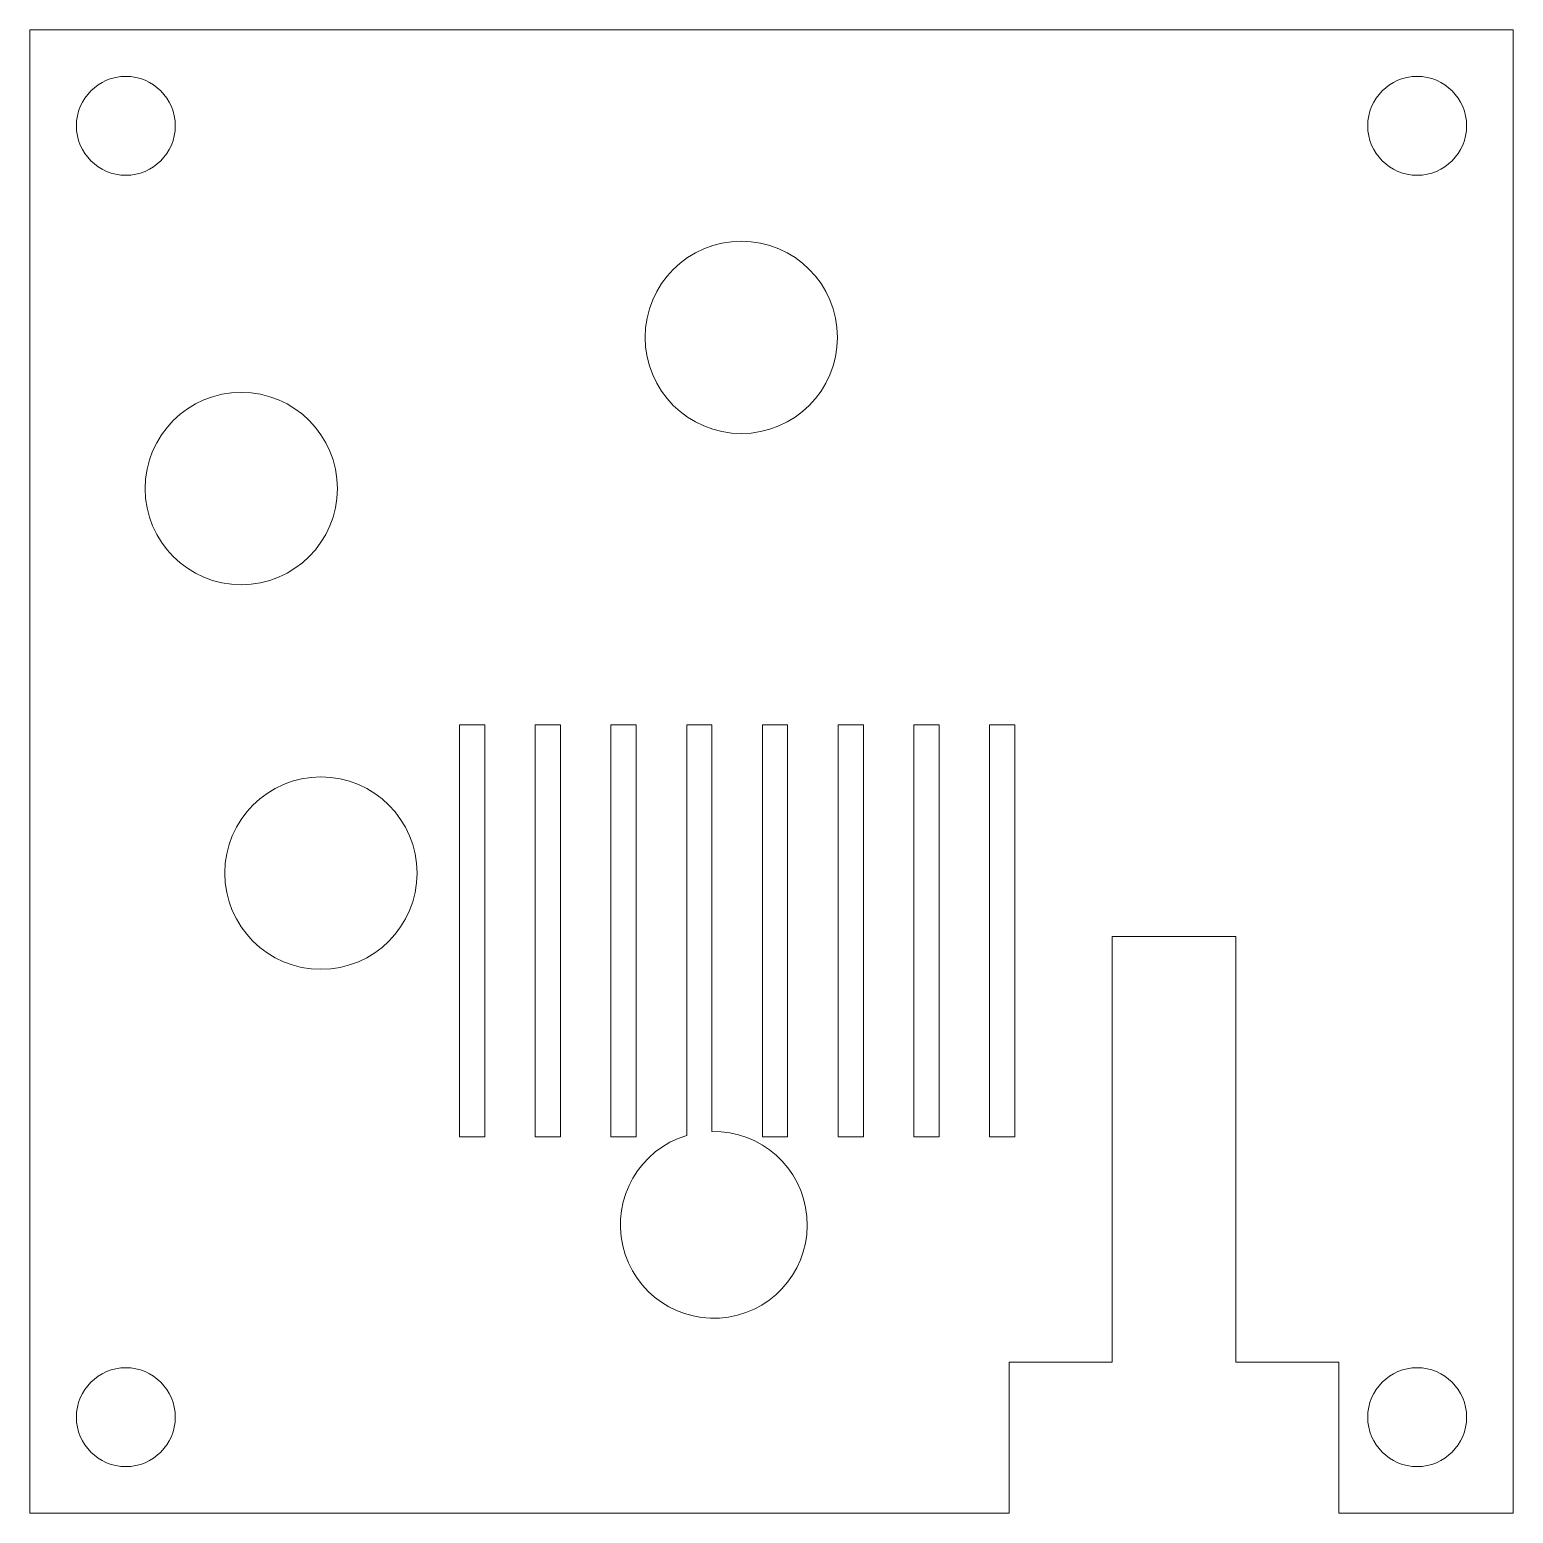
# Model space of a CAD drawing. Header units: millimetres. Extents: x -27 to 27, y -27 to 27.
import ezdxf

# ---------------------------------------------------------------- set-up
doc = ezdxf.new("R2010")
doc.units = ezdxf.units.MM

msp = doc.modelspace()

# ---------------------------------------------------------------- linework, layer by layer
at = {"color": 7, "linetype": 'Continuous', "lineweight": 15}
for p, q in [((27, 27), (-27, 27)), ((-27, 27), (-27, -27)), ((27, -27), (27, 27)), ((-11.35625, -13.3), (-11.35625, 1.7)), ((-10.4375, 1.7), (-11.35625, 1.7)), ((-10.4375, -13.3), (-10.4375, 1.7)), ((-8.6, 1.7), (-8.6, -13.3)), ((-8.6, 1.7), (-7.68125, 1.7)), ((-7.68125, -13.3), (-7.68125, 1.7)), ((-5.84375, -13.3), (-5.84375, 1.7)), ((-5.84375, 1.7), (-4.925, 1.7)), ((-4.925, -13.3), (-4.925, 1.7)), ((-3.0875, -13.24656), (-3.0875, 1.7)), ((-3.0875, 1.7), (-2.16875, 1.7)), ((-2.16875, -13.1007), (-2.16875, 1.7)), ((-0.33125, -13.3), (-0.33125, 1.7)), ((-0.33125, 1.7), (0.5875, 1.7)), ((0.5875, -13.3), (0.5875, 1.7)), ((2.425, -13.3), (2.425, 1.7)), ((2.425, 1.7), (3.34375, 1.7)), ((3.34375, -13.3), (3.34375, 1.7)), ((5.18125, -13.3), (5.18125, 1.7)), ((5.18125, 1.7), (6.1, 1.7)), ((6.1, 1.7), (6.1, -13.3)), ((7.9375, -13.3), (7.9375, 1.7)), ((8.85625, 1.7), (7.9375, 1.7)), ((8.85625, -13.3), (8.85625, 1.7)), ((12.4, -6), (12.4, -21.5)), ((16.9, -6), (12.4, -6)), ((16.9, -6), (16.9, -21.5)), ((-10.4375, -13.3), (-11.35625, -13.3)), ((-7.68125, -13.3), (-8.6, -13.3)), ((-5.84375, -13.3), (-4.925, -13.3)), ((-0.33125, -13.3), (0.5875, -13.3)), ((2.425, -13.3), (3.34375, -13.3)), ((5.18125, -13.3), (6.1, -13.3)), ((8.85625, -13.3), (7.9375, -13.3)), ((8.65, -21.5), (8.65, -27)), ((8.65, -21.5), (12.4, -21.5)), ((16.9, -21.5), (20.65, -21.5)), ((20.65, -21.5), (20.65, -27)), ((-27, -27), (8.65, -27)), ((20.65, -27), (27, -27))]:
    msp.add_line(p, q, dxfattribs=at)
for centre, radius in [((-23.5, 23.5), 1.8), ((23.5, 23.5), 1.8), ((-1.1, 15.8), 3.5), ((-19.3, 10.3), 3.5), ((-16.4, -3.7), 3.5), ((-23.5, -23.5), 1.8), ((23.5, -23.5), 1.8)]:
    msp.add_circle(centre, radius, dxfattribs=at)
msp.add_arc((-2.1, -16.5), 3.4, 106.88437, 91.158633, dxfattribs=at)

doc.saveas('drawing.dxf')
